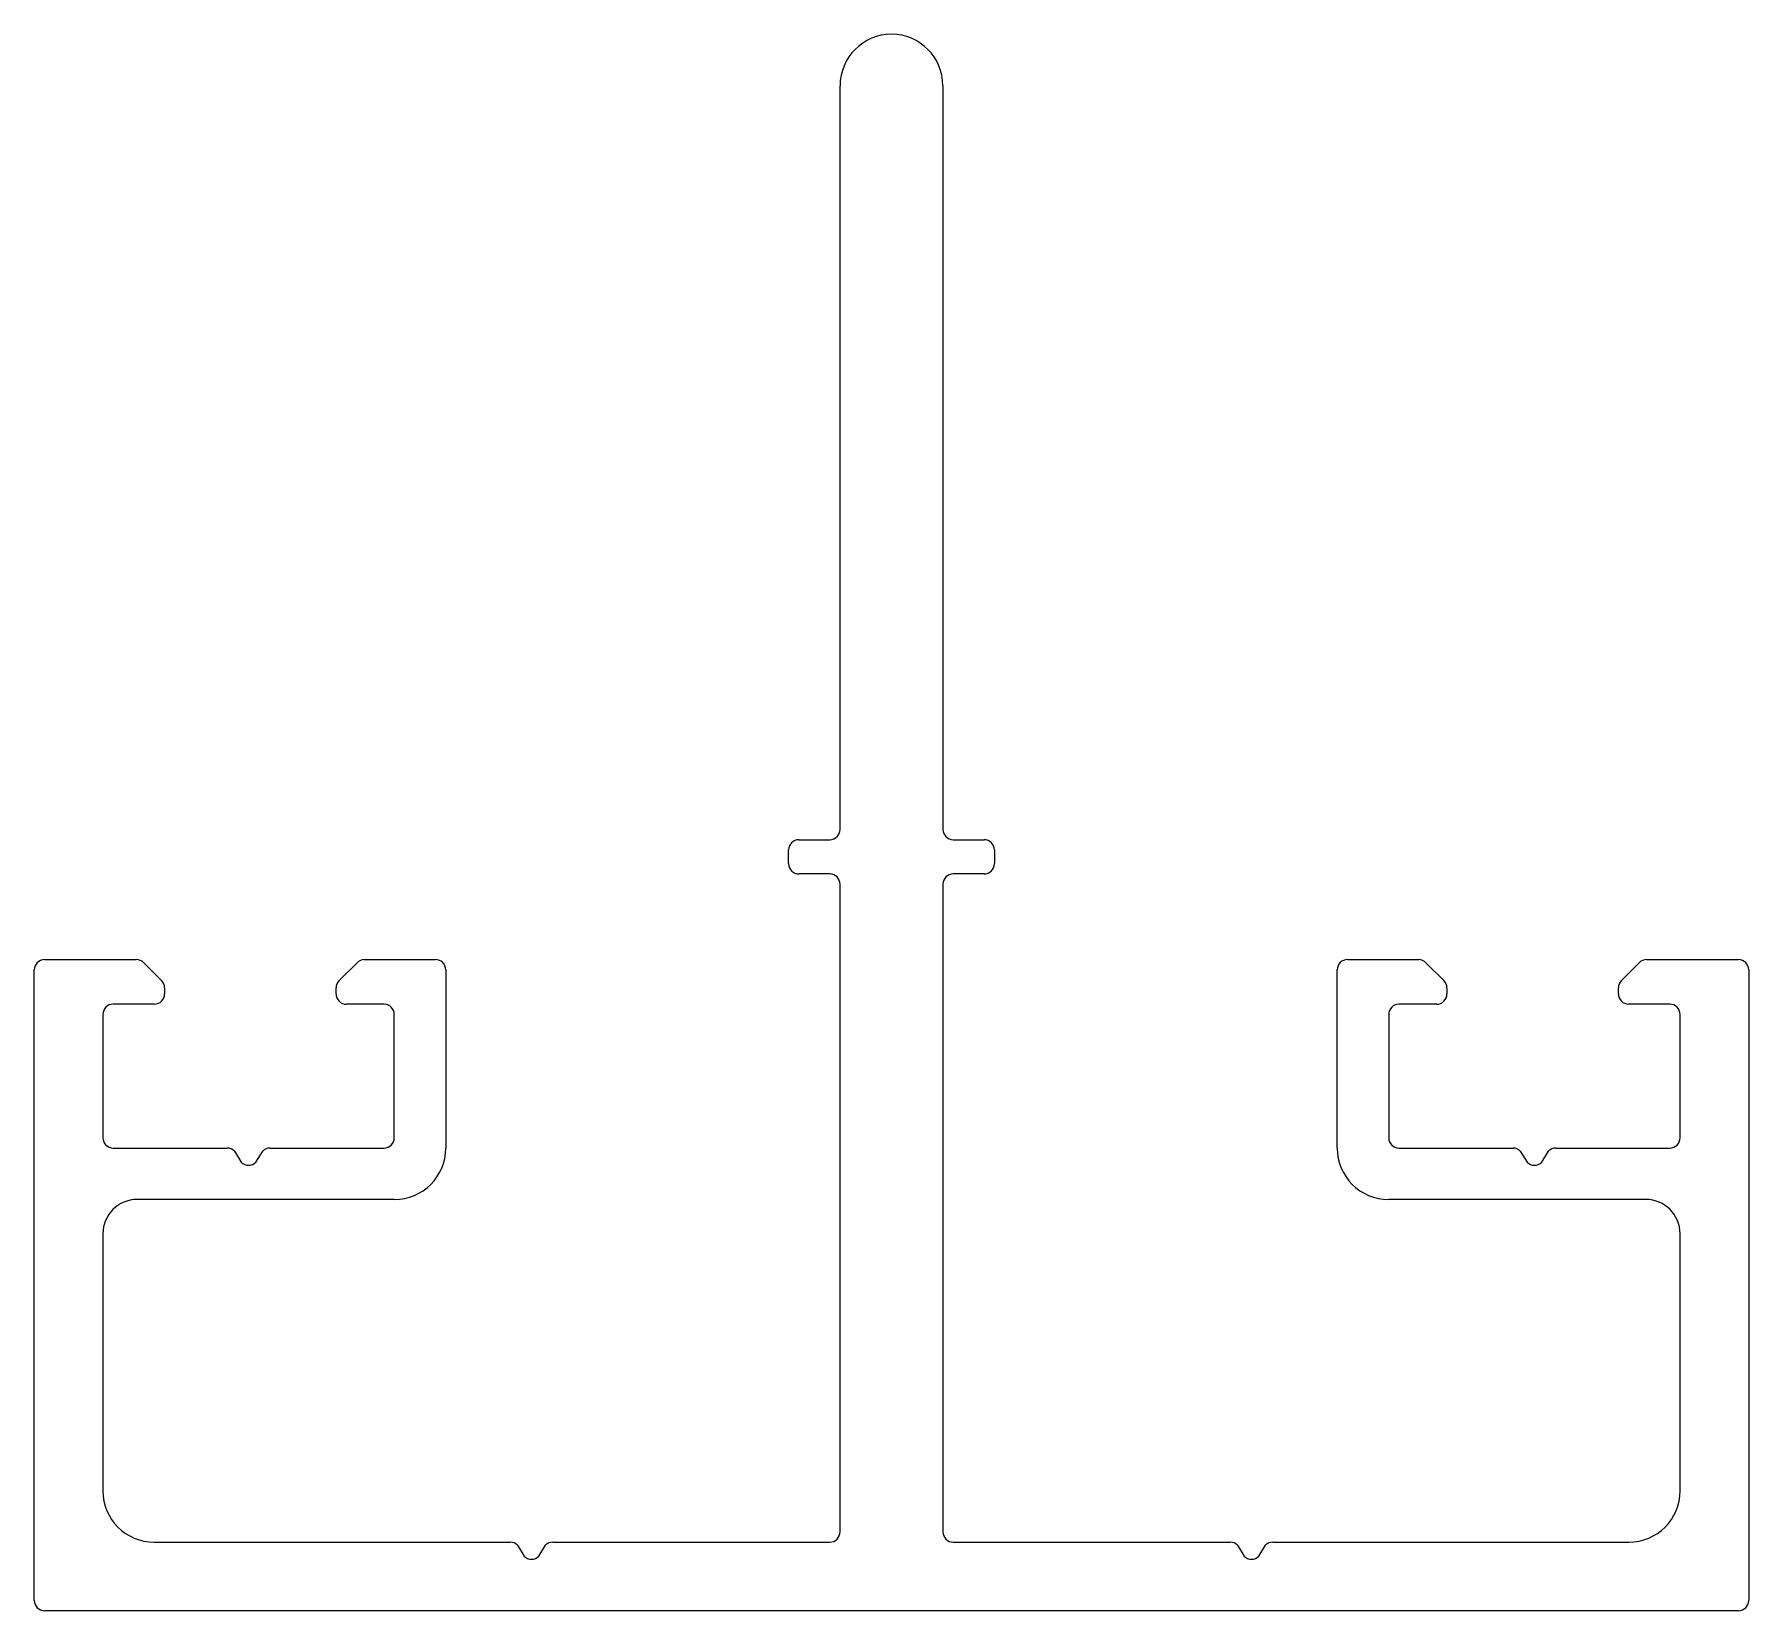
# Model space of a CAD drawing. Extents: x 880.3 to 930.3, y 490.9 to 536.9.
import ezdxf

# ---------------------------------------------------------------- set-up
doc = ezdxf.new("R2010")
doc.units = 0
doc.layers.get('0').update_dxf_attribs({"linetype": 'CONTINUOUS'})

msp = doc.modelspace()

# ---------------------------------------------------------------- linework, layer by layer
at = {"color": 0}
for p, q in [((903.812, 513.672), (903.812, 535.373)), ((906.812, 535.373), (906.812, 513.672)), ((902.312, 512.672), (902.312, 513.072)), ((902.612, 513.372), (903.512, 513.372)), ((907.112, 513.372), (908.012, 513.372)), ((908.312, 513.072), (908.312, 512.672)), ((903.512, 512.372), (902.612, 512.372)), ((903.812, 493.173), (903.812, 512.072)), ((906.812, 512.072), (906.812, 493.173)), ((908.012, 512.372), (907.112, 512.372)), ((880.312, 491.173), (880.312, 509.573)), ((880.612, 509.873), (883.288, 509.873)), ((883.5, 509.785), (884.024, 509.261)), ((889.2, 509.259), (889.724, 509.783)), ((889.936, 509.871), (892.012, 509.873)), ((892.312, 509.573), (892.312, 504.373)), ((918.312, 504.373), (918.312, 509.573)), ((918.612, 509.873), (920.688, 509.871)), ((920.9, 509.783), (921.424, 509.259)), ((926.6, 509.261), (927.124, 509.785)), ((927.336, 509.873), (930.012, 509.873)), ((930.312, 509.573), (930.312, 491.173)), ((884.112, 509.049), (884.112, 508.873)), ((889.112, 508.871), (889.112, 509.046)), ((921.512, 509.046), (921.512, 508.871)), ((926.512, 508.873), (926.512, 509.049)), ((883.812, 508.573), (882.612, 508.573)), ((890.512, 508.573), (889.413, 508.571)), ((921.212, 508.571), (920.113, 508.573)), ((928.012, 508.573), (926.812, 508.573)), ((882.312, 508.273), (882.312, 504.673)), ((890.812, 504.673), (890.812, 508.273)), ((919.812, 508.273), (919.812, 504.673)), ((928.312, 504.673), (928.312, 508.273)), ((882.612, 504.373), (885.938, 504.373)), ((886.15, 504.285), (886.35, 503.961)), ((886.774, 503.961), (886.974, 504.285)), ((887.186, 504.373), (890.512, 504.373)), ((920.112, 504.373), (923.438, 504.373)), ((923.65, 504.285), (923.85, 503.961)), ((924.274, 503.961), (924.474, 504.285)), ((924.686, 504.373), (928.012, 504.373)), ((890.812, 502.873), (883.312, 502.873)), ((927.312, 502.873), (919.812, 502.873)), ((882.312, 501.873), (882.312, 494.373)), ((928.312, 494.373), (928.312, 501.873)), ((883.812, 492.873), (894.188, 492.873)), ((894.4, 492.785), (894.6, 492.461)), ((895.024, 492.461), (895.224, 492.785)), ((895.436, 492.873), (903.512, 492.873)), ((907.112, 492.873), (915.188, 492.873)), ((915.4, 492.785), (915.6, 492.461)), ((916.024, 492.461), (916.224, 492.785)), ((916.436, 492.873), (926.812, 492.873)), ((930.012, 490.873), (880.612, 490.873))]:
    msp.add_line(p, q, dxfattribs=at)
for centre, radius, start, end in [((905.312, 535.373), 1.5, 360, 180), ((903.512, 513.672), 0.3, 270, 360), ((907.112, 513.672), 0.3, 180, 270), ((902.612, 513.072), 0.3, 90, 180), ((908.012, 513.072), 0.3, 360, 90), ((902.612, 512.672), 0.3, 180, 270), ((908.012, 512.672), 0.3, 270, 0), ((903.512, 512.072), 0.3, 0, 90), ((907.112, 512.072), 0.3, 90, 180), ((880.612, 509.573), 0.3, 90, 180), ((883.288, 509.573), 0.3, 45, 90), ((889.936, 509.571), 0.3, 90.0596, 135), ((892.012, 509.573), 0.3, 360, 90.0596), ((918.612, 509.573), 0.3, 89.9404, 180), ((920.688, 509.571), 0.3, 45, 89.9404), ((927.336, 509.573), 0.3, 90, 135), ((930.012, 509.573), 0.3, 360, 90), ((883.812, 509.049), 0.3, 360, 45), ((889.412, 509.046), 0.3, 135, 180), ((921.212, 509.046), 0.3, 360, 45), ((926.812, 509.049), 0.3, 135, 180), ((882.612, 508.273), 0.3, 90, 180), ((883.812, 508.873), 0.3, 270, 0), ((889.412, 508.871), 0.3, 180, 270.0983), ((890.512, 508.273), 0.3, 0, 90.0983), ((920.112, 508.273), 0.3, 89.9017, 180), ((921.212, 508.871), 0.3, 269.9017, 360), ((926.812, 508.873), 0.3, 180, 270), ((928.012, 508.273), 0.3, 360, 90), ((882.612, 504.673), 0.3, 180, 270), ((890.512, 504.673), 0.3, 270, 0), ((920.112, 504.673), 0.3, 180, 270), ((928.012, 504.673), 0.3, 270, 360), ((885.938, 504.073), 0.3, 45, 90), ((887.186, 504.073), 0.3, 90, 135), ((890.812, 504.373), 1.5, 270, 0), ((919.812, 504.373), 1.5, 180, 270), ((923.438, 504.073), 0.3, 45, 90), ((924.686, 504.073), 0.3, 90, 135), ((886.562, 504.173), 0.3, 225, 315), ((924.062, 504.173), 0.3, 225, 315), ((883.312, 501.873), 1, 90, 180), ((927.312, 501.873), 1, 0, 90), ((883.812, 494.373), 1.5, 180, 270), ((926.812, 494.373), 1.5, 270, 0), ((903.512, 493.173), 0.3, 270, 0), ((907.112, 493.173), 0.3, 180, 270), ((894.188, 492.573), 0.3, 45, 90), ((895.436, 492.573), 0.3, 90, 135), ((915.188, 492.573), 0.3, 45, 90), ((916.436, 492.573), 0.3, 90, 135), ((894.812, 492.673), 0.3, 225, 315), ((915.812, 492.673), 0.3, 225, 315), ((880.612, 491.173), 0.3, 180, 270), ((930.012, 491.173), 0.3, 270, 360)]:
    msp.add_arc(centre, radius, start, end, dxfattribs=at)

doc.saveas('drawing.dxf')
